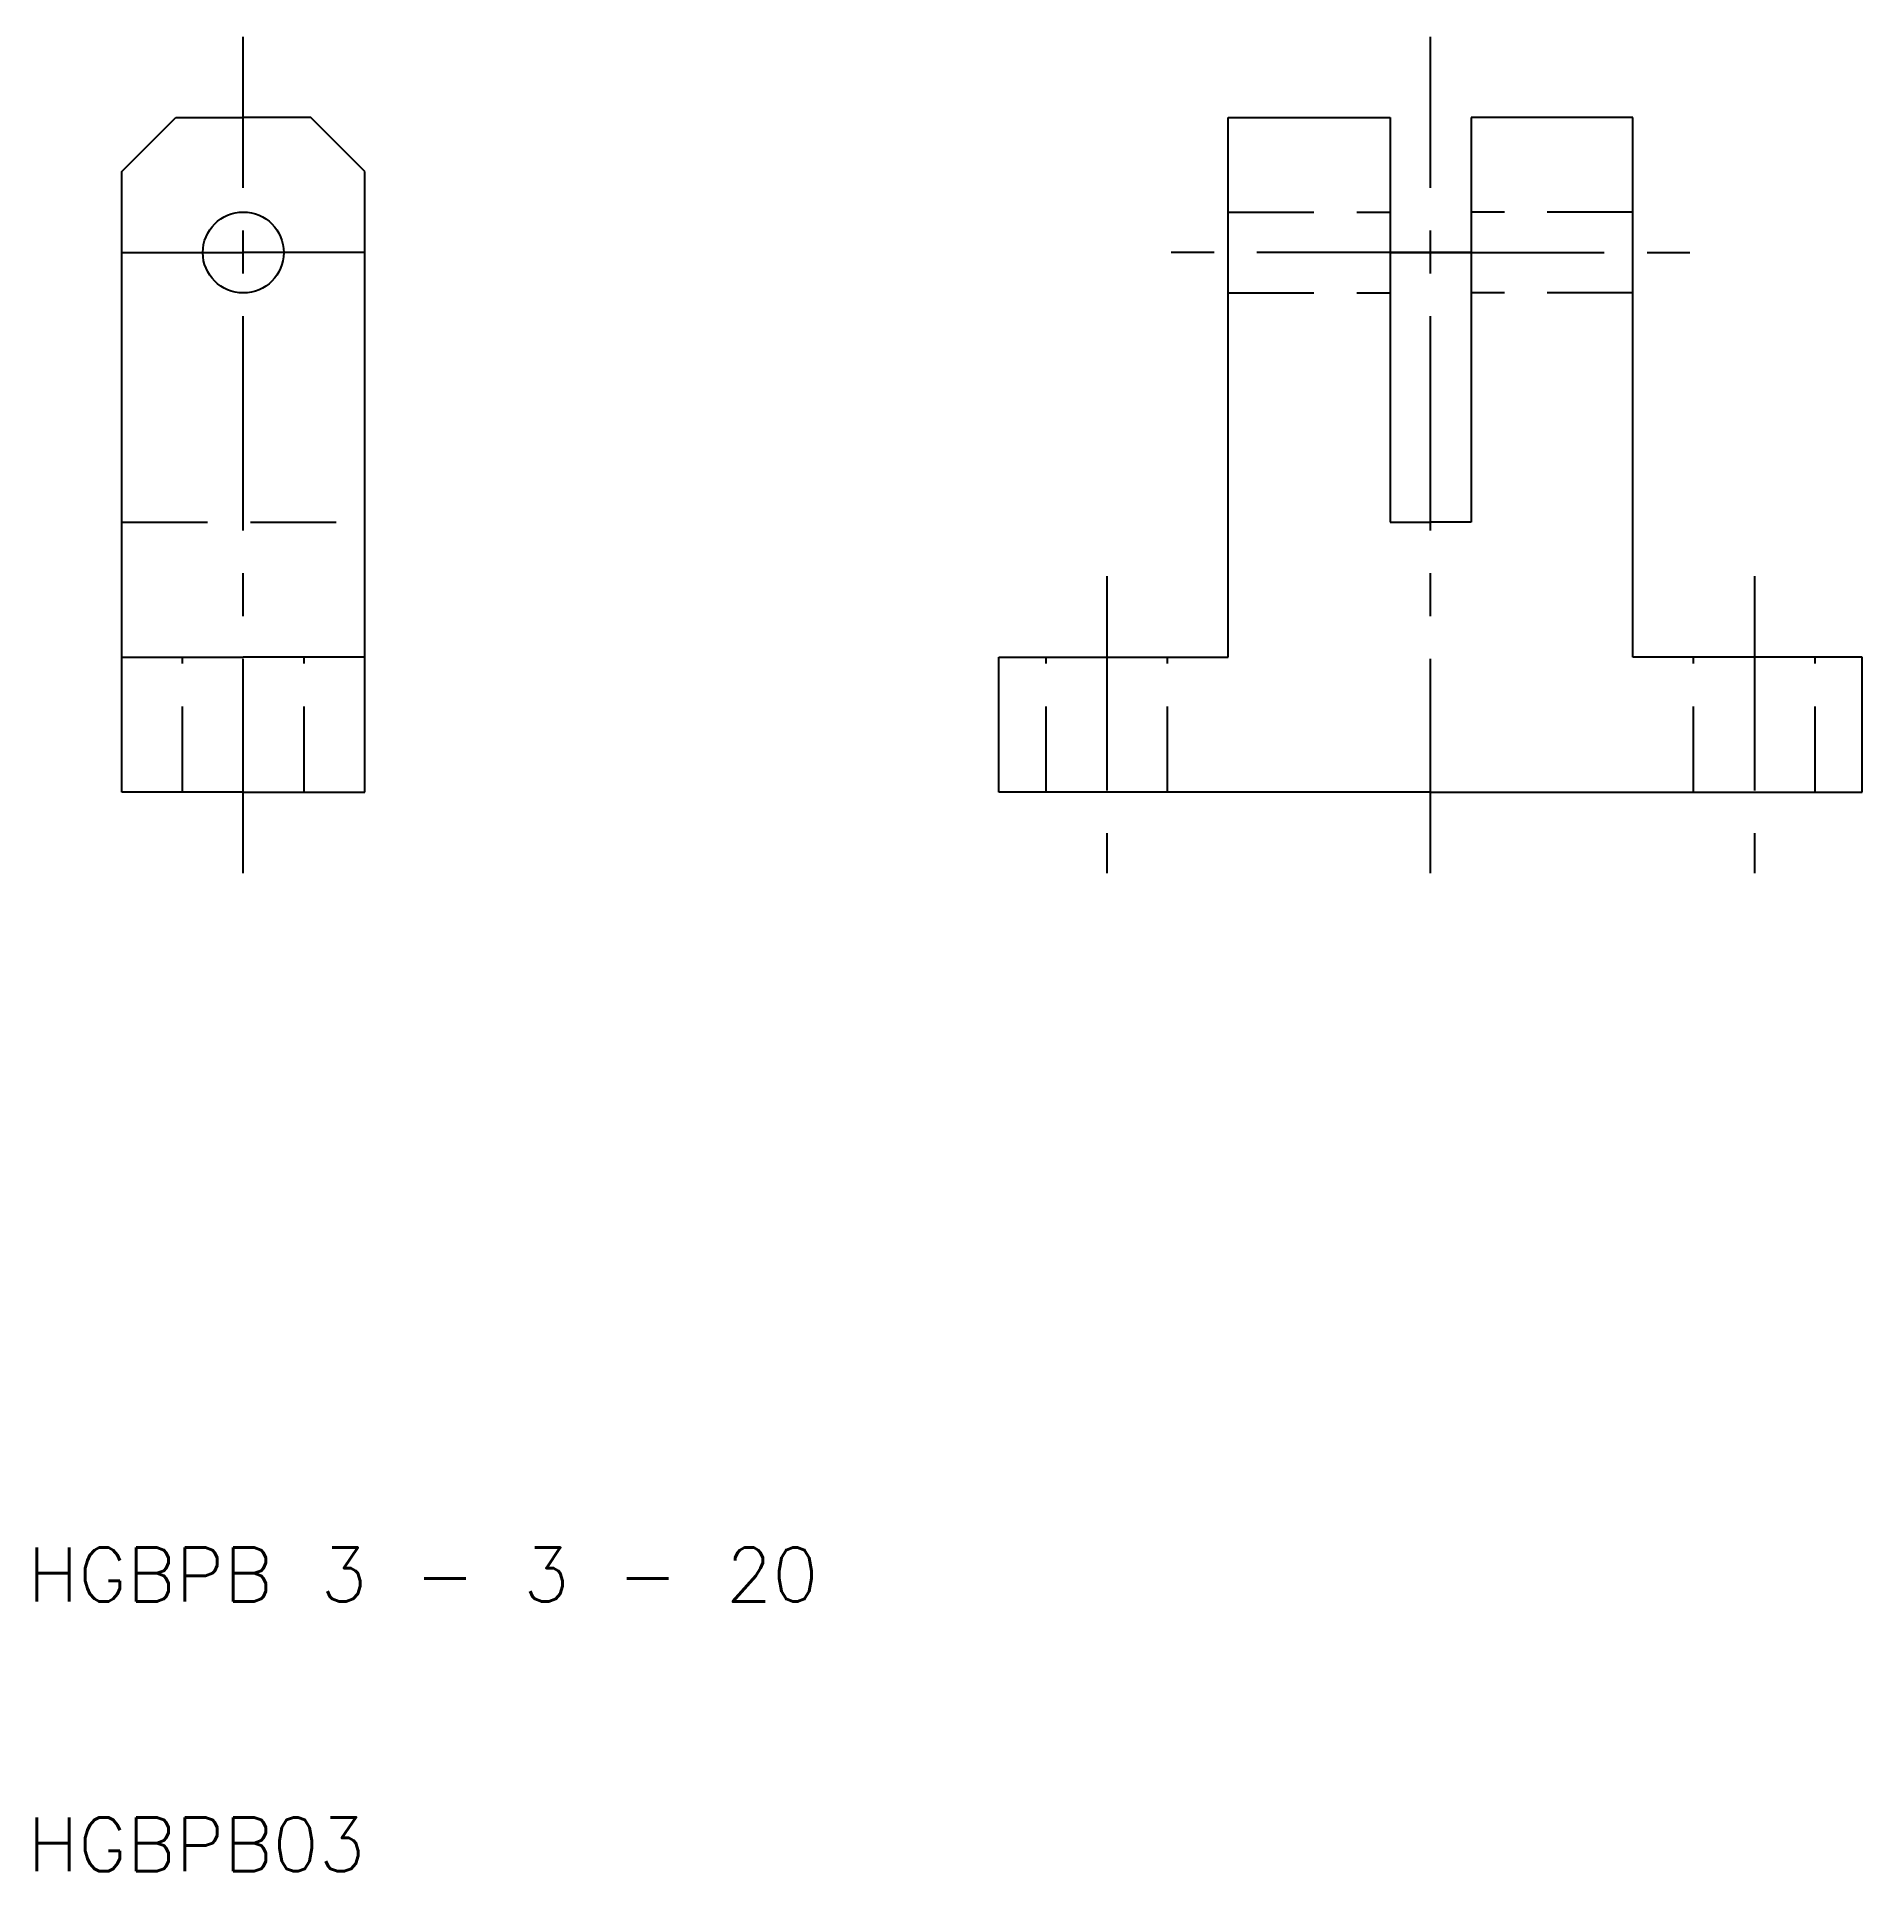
# Model space of a CAD drawing. Extents: x 10.3 to 78, y 10 to 78.
import ezdxf

# ---------------------------------------------------------------- set-up
doc = ezdxf.new("R2010")
doc.units = 0
doc.header["$LTSCALE"] = 0.25
doc.linetypes.add('CENTER', pattern=[50.8, 31.75, -6.35, 6.35, -6.35])
doc.linetypes.add('DASHED', pattern=[19.05, 12.7, -6.35])
doc.layers.get('0').update_dxf_attribs({"linetype": 'CONTINUOUS'})
doc.layers.add('CENTER', color=1, linetype='CENTER')
doc.styles.get("Standard").update_dxf_attribs({"font": 'txt.shx', "bigfont": 'extfont.shx'})

msp = doc.modelspace()

# ---------------------------------------------------------------- linework, layer by layer
for p, q in [((13.5, 73), (15.5, 75)), ((15.5, 75), (18, 75)), ((20.5, 75), (18, 75)), ((22.5, 73), (20.5, 75)), ((54.5, 55), (54.5, 75)), ((54.5, 75), (60.5, 75)), ((60.5, 75), (60.5, 60)), ((63.5, 75), (63.5, 60)), ((69.5, 75), (63.5, 75)), ((69.5, 55), (69.5, 75)), ((13.5, 50), (13.5, 73)), ((22.5, 50), (22.5, 73)), ((60.5, 60), (62, 60)), ((63.5, 60), (62, 60)), ((13.5, 55), (18, 55)), ((22.5, 55), (18, 55)), ((46, 55), (54.5, 55)), ((46, 50), (46, 55)), ((78, 55), (69.5, 55)), ((78, 50), (78, 55)), ((18, 50), (13.5, 50)), ((18, 50), (22.5, 50)), ((62, 50), (46, 50)), ((62, 50), (78, 50))]:
    msp.add_line(p, q)
at = {"color": 3, "linetype": 'DASHED'}
for p, q in [((54.5, 71.5), (60.5, 71.5)), ((69.5, 71.5), (63.5, 71.5)), ((54.5, 68.5), (60.5, 68.5)), ((69.5, 68.5), (63.5, 68.5)), ((13.5, 60), (22.5, 60)), ((15.75, 50), (15.75, 55)), ((20.25, 50), (20.25, 55)), ((47.75, 50), (47.75, 55)), ((52.25, 50), (52.25, 55)), ((71.75, 50), (71.75, 55)), ((76.25, 50), (76.25, 55))]:
    msp.add_line(p, q, dxfattribs=at)
msp.add_circle((18, 70), 1.5)
at = {"layer": 'CENTER', "color": 1, "linetype": 'CENTER'}
for p, q in [((18, 47), (18, 78)), ((62, 47), (62, 78)), ((13.5, 70), (18, 70)), ((22.5, 70), (18, 70)), ((63.5, 70), (51.5, 70)), ((60.5, 70), (72.5, 70)), ((50, 58), (50, 47)), ((74, 58), (74, 47))]:
    msp.add_line(p, q, dxfattribs=at)

# ---------------------------------------------------------------- texts
for s, p in [('HGBPB 3 - 3 - 20', (10, 20)), ('HGBPB03', (10, 10))]:
    msp.add_text(s, height=2).set_placement(p)

doc.saveas('drawing.dxf')
